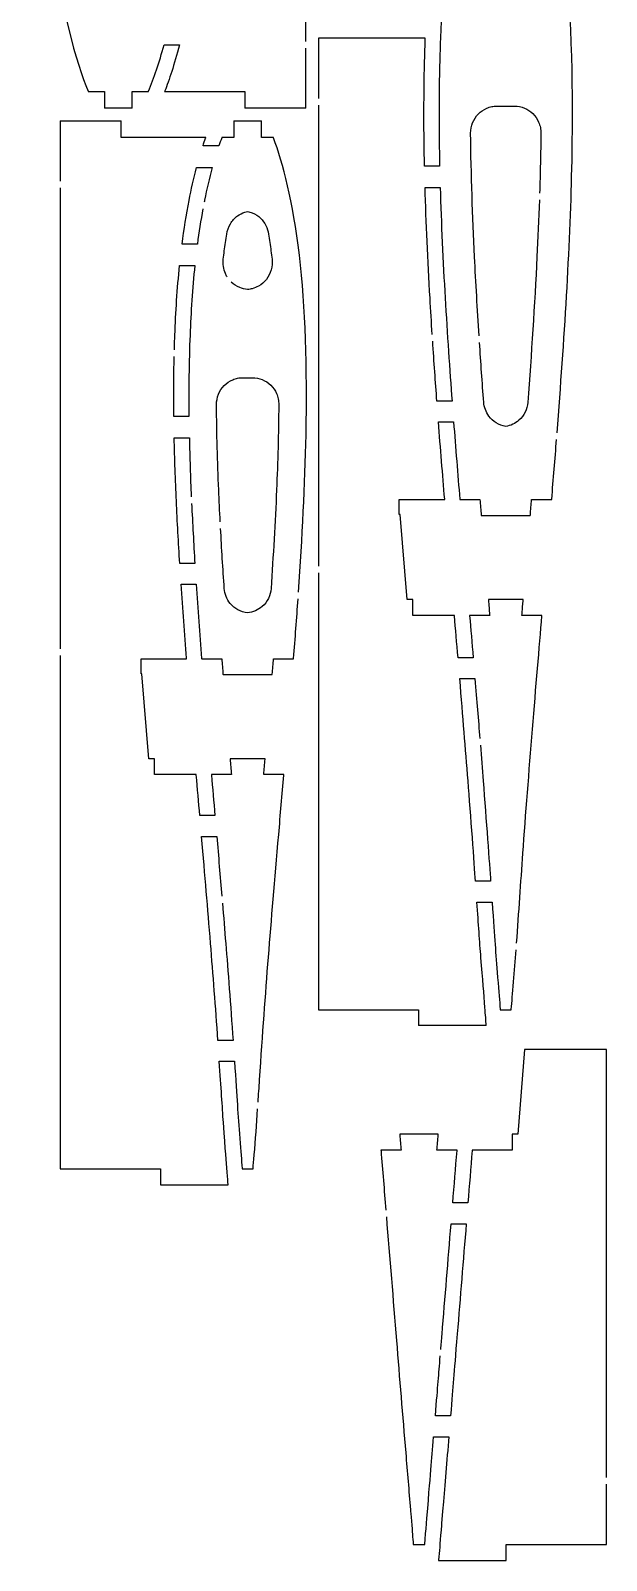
# Model space of a CAD drawing. Header units: millimetres. Extents: x 8 to 94, y -1184 to -5.
# Drawn here: x 8.2 to 94.4, y -1183.9 to -955 of the extents above; entities that cross this region are included whole.
import ezdxf

# ---------------------------------------------------------------- set-up
doc = ezdxf.new("R2010")
doc.units = ezdxf.units.MM
doc.layers.get('0').update_dxf_attribs({"linetype": 'CONTINUOUS'})

msp = doc.modelspace()

# ---------------------------------------------------------------- linework, layer by layer
for p, q in [((49.36, -956.63), (49.36, -902.56)), ((67.25, -956.14), (51.24, -956.14)), ((51.24, -956.14), (51.24, -965.14)), ((28.14, -957.13), (30.46, -957.13)), ((49.36, -966.63), (49.36, -957.63)), ((16.79, -964.12), (19.24, -964.12)), ((19.24, -964.12), (19.24, -966.63)), ((23.36, -966.63), (23.36, -964.12)), ((23.36, -964.12), (25.8, -964.12)), ((28.22, -964.12), (40.24, -964.12)), ((40.24, -964.12), (40.24, -966.63)), ((23.36, -966.63), (19.24, -966.63)), ((49.36, -966.63), (40.24, -966.63)), ((51.24, -966.14), (51.24, -1035.14)), ((77.97, -966.3), (80.62, -966.3)), ((12.59, -968.51), (21.71, -968.51)), ((12.59, -968.51), (12.59, -977.51)), ((21.71, -971.02), (21.71, -968.51)), ((38.59, -968.51), (42.71, -968.51)), ((38.59, -968.51), (38.59, -971.02)), ((42.71, -971.02), (42.71, -968.51)), ((34.39, -971.02), (21.71, -971.02)), ((36.35, -972.24), (33.97, -972.24)), ((38.59, -971.02), (36.79, -971.02)), ((44.51, -971.02), (42.71, -971.02)), ((33.01, -975.51), (35.35, -975.51)), ((69.4, -975.31), (67.13, -975.31)), ((12.59, -978.51), (12.59, -1047.51)), ((67.21, -978.47), (69.48, -978.47)), ((33.12, -986.94), (30.83, -986.94)), ((30.46, -990.14), (32.74, -990.14)), ((39.93, -1006.94), (41.37, -1006.94)), ((71.26, -1010.45), (68.99, -1010.45)), ((31.87, -1012.76), (29.61, -1012.76)), ((69.22, -1013.57), (71.49, -1013.57)), ((29.66, -1015.92), (31.92, -1015.92)), ((63.36, -1025.17), (70.15, -1025.17)), ((63.36, -1027.43), (63.36, -1025.17)), ((72.42, -1025.17), (75.43, -1025.17)), ((83.17, -1025.17), (86.18, -1025.17)), ((63.48, -1027.43), (63.36, -1027.43)), ((64.53, -1040.13), (63.48, -1027.43)), ((75.63, -1027.55), (82.97, -1027.55)), ((32.75, -1034.74), (30.49, -1034.74)), ((51.24, -1036.14), (51.24, -1101.52)), ((30.69, -1037.86), (32.95, -1037.86)), ((65.36, -1040.13), (64.53, -1040.13)), ((65.36, -1042.51), (65.36, -1040.13)), ((81.91, -1040.13), (76.69, -1040.13)), ((71.61, -1042.51), (65.36, -1042.51)), ((76.89, -1042.51), (73.88, -1042.51)), ((84.72, -1042.51), (81.71, -1042.51)), ((12.59, -1048.51), (12.59, -1125.35)), ((24.71, -1051.26), (24.71, -1049)), ((24.71, -1049), (31.51, -1049)), ((33.77, -1049), (36.78, -1049)), ((44.52, -1049), (47.53, -1049)), ((74.41, -1048.85), (72.15, -1048.85)), ((24.83, -1051.26), (24.71, -1051.26)), ((25.88, -1063.96), (24.83, -1051.26)), ((36.97, -1051.38), (44.33, -1051.38)), ((72.41, -1051.97), (74.67, -1051.97)), ((26.71, -1063.96), (25.88, -1063.96)), ((26.71, -1066.34), (26.71, -1063.96)), ((43.27, -1063.96), (38.03, -1063.96)), ((32.95, -1066.34), (26.71, -1066.34)), ((38.23, -1066.34), (35.22, -1066.34)), ((46.08, -1066.34), (43.07, -1066.34)), ((35.75, -1072.46), (33.49, -1072.46)), ((33.76, -1075.58), (36.02, -1075.58)), ((77.03, -1082.28), (74.77, -1082.28)), ((74.99, -1085.4), (77.25, -1085.4)), ((51.24, -1101.52), (66.24, -1101.52)), ((66.24, -1101.52), (66.24, -1103.9)), ((78.47, -1101.52), (80.12, -1101.52)), ((76.36, -1103.9), (66.24, -1103.9)), ((38.46, -1106.11), (36.2, -1106.11)), ((82.12, -1107.45), (81.08, -1120.15)), ((94.37, -1107.45), (82.12, -1107.45)), ((94.37, -1171.54), (94.37, -1107.45)), ((36.41, -1109.23), (38.68, -1109.23)), ((69.19, -1120.15), (63.43, -1120.15)), ((81.08, -1120.15), (80.25, -1120.15)), ((80.25, -1120.15), (80.25, -1122.53)), ((63.62, -1122.53), (60.61, -1122.53)), ((72.01, -1122.53), (69, -1122.53)), ((80.25, -1122.53), (74.27, -1122.53)), ((12.59, -1125.35), (27.59, -1125.35)), ((27.59, -1125.35), (27.59, -1127.73)), ((39.84, -1125.35), (41.47, -1125.35)), ((27.59, -1127.73), (37.71, -1127.73)), ((73.63, -1130.43), (71.36, -1130.43)), ((71.11, -1133.55), (73.38, -1133.55)), ((71.03, -1162.3), (68.76, -1162.3)), ((68.5, -1165.42), (70.77, -1165.42)), ((94.37, -1181.54), (94.37, -1172.54)), ((65.45, -1181.54), (67.17, -1181.54)), ((79.37, -1183.92), (79.37, -1181.54)), ((79.37, -1181.54), (94.37, -1181.54)), ((69.24, -1183.92), (79.37, -1183.92))]:
    msp.add_line(p, q)
for points, knots in [([(8.15, -910.11), (8.61, -919.39), (9.41, -928.78), (10.66, -937.73), (12.64, -951.99), (15.04, -959.82), (16.78, -964.08), (16.78, -964.09), (16.79, -964.11), (16.79, -964.12)], [3.68407, 3.68407, 3.68407, 3.68407, 4.34689, 4.34689, 4.34689, 5.403521, 5.403521, 5.403521, 5.406611, 5.406611, 5.406611, 5.406611]), ([(86.98, -1015.2), (88.07, -1001.18), (88.93, -987.76), (89.19, -975.65), (89.34, -969.12), (89.44, -957.76), (88.48, -946.29)], [10.31506, 10.31506, 10.31506, 10.31506, 18.585002, 18.585002, 18.585002, 23.046587, 23.046587, 23.046587, 23.046587]), ([(67.13, -975.31), (67.02, -970.16), (67.02, -965.35), (67.12, -960.74), (67.15, -959.2), (67.19, -957.69), (67.25, -956.21), (67.25, -956.19), (67.25, -956.16), (67.25, -956.14)], [0.08727, 0.08727, 0.08727, 0.08727, 1.644435, 1.644435, 1.644435, 2.165663, 2.165663, 2.165663, 2.172955, 2.172955, 2.172955, 2.172955]), ([(69.52, -956.2), (69.46, -957.75), (69.41, -959.29), (69.38, -960.79), (69.29, -965.22), (69.28, -969.95), (69.4, -975.31)], [1.020678, 1.020678, 1.020678, 1.020678, 1.482607, 1.482607, 1.482607, 2.838741, 2.838741, 2.838741, 2.838741]), ([(25.8, -964.12), (25.81, -964.11), (25.81, -964.09), (25.82, -964.08), (26.63, -962.09), (27.4, -959.8), (28.14, -957.13)], [0.3078658, 0.3078658, 0.3078658, 0.3078658, 0.3114109, 0.3114109, 0.3114109, 0.8772315, 0.8772315, 0.8772315, 0.8772315]), ([(30.46, -957.13), (29.64, -960.14), (28.88, -962.42), (28.26, -964.04), (28.25, -964.06), (28.24, -964.09), (28.22, -964.12)], [0.012362, 0.012362, 0.012362, 0.012362, 0.9569413, 0.9569413, 0.9569413, 0.9727603, 0.9727603, 0.9727603, 0.9727603]), ([(74.04, -970.36), (74.03, -969.82), (74.13, -969.29), (74.33, -968.8), (74.53, -968.31), (74.82, -967.86), (75.18, -967.49), (75.54, -967.12), (75.97, -966.82), (76.45, -966.62), (76.69, -966.51), (76.94, -966.43), (77.19, -966.38), (77.45, -966.33), (77.71, -966.3), (77.97, -966.3)], [0, 0, 0, 0, 0.1623822, 0.1623822, 0.1623822, 0.3228793, 0.3228793, 0.3228793, 0.4799978, 0.4799978, 0.4799978, 0.5599358, 0.5599358, 0.5599358, 0.6397737, 0.6397737, 0.6397737, 0.6397737]), ([(80.62, -966.3), (81.13, -966.3), (81.62, -966.4), (82.09, -966.59), (82.56, -966.78), (82.99, -967.07), (83.35, -967.42), (83.72, -967.79), (84.02, -968.22), (84.22, -968.69), (84.33, -968.96), (84.42, -969.23), (84.48, -969.51), (84.53, -969.79), (84.56, -970.07), (84.56, -970.36)], [0, 0, 0, 0, 0.1533357, 0.1533357, 0.1533357, 0.3080533, 0.3080533, 0.3080533, 0.4658953, 0.4658953, 0.4658953, 0.5525105, 0.5525105, 0.5525105, 0.6392846, 0.6392846, 0.6392846, 0.6392846]), ([(75.31, -1000.66), (75.05, -996.7), (74.82, -992.74), (74.63, -988.85), (74.33, -982.82), (74.1, -976.52), (74.04, -970.36)], [1.343035, 1.343035, 1.343035, 1.343035, 2.501896, 2.501896, 2.501896, 4.298444, 4.298444, 4.298444, 4.298444]), ([(33.97, -972.24), (34.09, -971.86), (34.22, -971.48), (34.36, -971.1), (34.37, -971.07), (34.38, -971.04), (34.39, -971.02)], [0.0149117, 0.0149117, 0.0149117, 0.0149117, 0.1352385, 0.1352385, 0.1352385, 0.143615, 0.143615, 0.143615, 0.143615]), ([(36.79, -971.02), (36.79, -971.03), (36.78, -971.04), (36.78, -971.06), (36.63, -971.45), (36.49, -971.85), (36.35, -972.24)], [0.3187168, 0.3187168, 0.3187168, 0.3187168, 0.322808, 0.322808, 0.322808, 0.4477084, 0.4477084, 0.4477084, 0.4477084]), ([(48.27, -1039.02), (48.83, -1030.84), (49.24, -1022.95), (49.39, -1015.47), (49.59, -1005.34), (49.31, -996.45), (48.39, -988.63), (47.44, -980.49), (45.94, -974.84), (44.52, -971.06), (44.52, -971.04), (44.51, -971.03), (44.51, -971.02)], [6.114228, 6.114228, 6.114228, 6.114228, 7.738289, 7.738289, 7.738289, 9.939448, 9.939448, 9.939448, 12.231198, 12.231198, 12.231198, 12.239072, 12.239072, 12.239072, 12.239072]), ([(30.83, -986.94), (31.11, -984.76), (31.46, -982.58), (31.88, -980.42), (32.21, -978.77), (32.58, -977.13), (33.01, -975.51)], [0.064971, 0.064971, 0.064971, 0.064971, 0.724787, 0.724787, 0.724787, 1.227269, 1.227269, 1.227269, 1.227269]), ([(35.35, -975.51), (34.91, -977.1), (34.53, -978.73), (34.2, -980.36), (34.18, -980.47), (34.16, -980.57), (34.14, -980.67)], [0.1725811, 0.1725811, 0.1725811, 0.1725811, 0.6616312, 0.6616312, 0.6616312, 0.6926151, 0.6926151, 0.6926151, 0.6926151]), ([(68.29, -1000.47), (68.17, -998.66), (68.06, -996.84), (67.96, -995.03), (67.63, -989.4), (67.36, -983.64), (67.21, -978.47)], [1.13492, 1.13492, 1.13492, 1.13492, 1.617432, 1.617432, 1.617432, 3.118635, 3.118635, 3.118635, 3.118635]), ([(69.48, -978.47), (69.63, -983.81), (69.91, -989.64), (70.22, -994.99), (70.53, -1000.35), (70.92, -1005.86), (71.26, -1010.45)], [0.086967, 0.086967, 0.086967, 0.086967, 1.674482, 1.674482, 1.674482, 3.262042, 3.262042, 3.262042, 3.262042]), ([(37.51, -985.46), (37.59, -984.91), (37.78, -984.38), (38.07, -983.9), (38.35, -983.44), (38.71, -983.04), (39.14, -982.72), (39.47, -982.49), (39.83, -982.3), (40.22, -982.17), (40.36, -982.13), (40.5, -982.09), (40.65, -982.06)], [0, 0, 0, 0, 0.1698679, 0.1698679, 0.1698679, 0.3333294, 0.3333294, 0.3333294, 0.4564707, 0.4564707, 0.4564707, 0.5023824, 0.5023824, 0.5023824, 0.5023824]), ([(40.65, -982.06), (40.88, -982.11), (41.11, -982.18), (41.34, -982.27), (41.8, -982.46), (42.23, -982.74), (42.59, -983.09), (42.91, -983.4), (43.18, -983.77), (43.38, -984.17), (43.59, -984.57), (43.73, -985.01), (43.79, -985.46)], [0.0762714, 0.0762714, 0.0762714, 0.0762714, 0.149589, 0.149589, 0.149589, 0.302601, 0.302601, 0.302601, 0.4393813, 0.4393813, 0.4393813, 0.5777338, 0.5777338, 0.5777338, 0.5777338]), ([(84.33, -980.35), (84.23, -983.22), (84.11, -986.06), (83.97, -988.85), (83.62, -996.02), (83.12, -1003.44), (82.6, -1010.63)], [1.390129, 1.390129, 1.390129, 1.390129, 2.234154, 2.234154, 2.234154, 4.405959, 4.405959, 4.405959, 4.405959]), ([(37, -989.21), (37.05, -988.79), (37.1, -988.38), (37.16, -987.96), (37.26, -987.13), (37.38, -986.29), (37.51, -985.46)], [0.479296, 0.479296, 0.479296, 0.479296, 0.6110205, 0.6110205, 0.6110205, 0.87344, 0.87344, 0.87344, 0.87344]), ([(43.79, -985.46), (43.92, -986.29), (44.04, -987.13), (44.14, -987.96), (44.2, -988.38), (44.25, -988.79), (44.3, -989.21)], [0.3560688, 0.3560688, 0.3560688, 0.3560688, 0.6074864, 0.6074864, 0.6074864, 0.7336883, 0.7336883, 0.7336883, 0.7336883]), ([(29.68, -1002.77), (29.7, -1002.04), (29.72, -1001.32), (29.75, -1000.6), (29.88, -997.14), (30.11, -993.61), (30.46, -990.14)], [1.075876, 1.075876, 1.075876, 1.075876, 1.291629, 1.291629, 1.291629, 2.33083, 2.33083, 2.33083, 2.33083]), ([(32.74, -990.14), (32.38, -993.61), (32.15, -997.12), (32.02, -1000.57), (31.86, -1004.62), (31.82, -1008.73), (31.87, -1012.76)], [0.174641, 0.174641, 0.174641, 0.174641, 1.217499, 1.217499, 1.217499, 2.444608, 2.444608, 2.444608, 2.444608]), ([(37.58, -991.85), (37.48, -991.69), (37.39, -991.52), (37.32, -991.35), (37.17, -991.01), (37.07, -990.66), (37.02, -990.3), (36.97, -989.94), (36.96, -989.57), (37, -989.21)], [0.4094204, 0.4094204, 0.4094204, 0.4094204, 0.466934, 0.466934, 0.466934, 0.5778805, 0.5778805, 0.5778805, 0.68894, 0.68894, 0.68894, 0.68894]), ([(44.3, -989.21), (44.36, -989.74), (44.32, -990.29), (44.17, -990.81), (44.03, -991.32), (43.78, -991.81), (43.45, -992.23), (43.13, -992.64), (42.73, -992.99), (42.27, -993.25), (41.98, -993.41), (41.68, -993.54), (41.35, -993.62), (41.12, -993.68), (40.89, -993.72), (40.65, -993.74)], [0, 0, 0, 0, 0.1642599, 0.1642599, 0.1642599, 0.3277501, 0.3277501, 0.3277501, 0.4874598, 0.4874598, 0.4874598, 0.5887022, 0.5887022, 0.5887022, 0.6615103, 0.6615103, 0.6615103, 0.6615103]), ([(40.65, -993.74), (40.24, -993.71), (39.84, -993.61), (39.47, -993.46), (38.99, -993.27), (38.57, -992.98), (38.2, -992.63), (38.2, -992.63), (38.2, -992.63), (38.2, -992.63)], [0.0280712, 0.0280712, 0.0280712, 0.0280712, 0.1525776, 0.1525776, 0.1525776, 0.3076016, 0.3076016, 0.3076016, 0.3076761, 0.3076761, 0.3076761, 0.3076761]), ([(35.99, -1010.98), (35.99, -1010.44), (36.09, -1009.91), (36.29, -1009.42), (36.49, -1008.93), (36.78, -1008.48), (37.15, -1008.11), (37.51, -1007.74), (37.94, -1007.45), (38.41, -1007.25), (38.65, -1007.14), (38.9, -1007.07), (39.15, -1007.02), (39.41, -1006.96), (39.67, -1006.94), (39.93, -1006.94)], [0, 0, 0, 0, 0.1623778, 0.1623778, 0.1623778, 0.3228513, 0.3228513, 0.3228513, 0.479942, 0.479942, 0.479942, 0.559101, 0.559101, 0.559101, 0.6381624, 0.6381624, 0.6381624, 0.6381624]), ([(41.37, -1006.94), (41.88, -1006.94), (42.38, -1007.04), (42.84, -1007.23), (43.31, -1007.42), (43.74, -1007.7), (44.1, -1008.06), (44.47, -1008.42), (44.77, -1008.85), (44.97, -1009.33), (45.09, -1009.59), (45.17, -1009.86), (45.23, -1010.13), (45.28, -1010.41), (45.31, -1010.69), (45.31, -1010.98)], [0, 0, 0, 0, 0.1533359, 0.1533359, 0.1533359, 0.3080575, 0.3080575, 0.3080575, 0.4659047, 0.4659047, 0.4659047, 0.5517112, 0.5517112, 0.5517112, 0.637674, 0.637674, 0.637674, 0.637674]), ([(36.55, -1028.51), (36.46, -1026.91), (36.39, -1025.31), (36.32, -1023.73), (36.14, -1019.53), (36.02, -1015.23), (35.99, -1010.98)], [1.354803, 1.354803, 1.354803, 1.354803, 1.828014, 1.828014, 1.828014, 3.082881, 3.082881, 3.082881, 3.082881]), ([(45.31, -1010.98), (45.28, -1015.23), (45.16, -1019.53), (44.98, -1023.73), (44.77, -1028.61), (44.48, -1033.59), (44.15, -1038.49)], [0.407578, 0.407578, 0.407578, 0.407578, 1.671973, 1.671973, 1.671973, 3.141279, 3.141279, 3.141279, 3.141279]), ([(79.3, -1014.24), (78.8, -1014.15), (78.31, -1013.98), (77.88, -1013.71), (77.44, -1013.44), (77.06, -1013.09), (76.76, -1012.68), (76.54, -1012.38), (76.36, -1012.06), (76.24, -1011.71), (76.11, -1011.36), (76.03, -1011), (76, -1010.63)], [0.0009768, 0.0009768, 0.0009768, 0.0009768, 0.1561003, 0.1561003, 0.1561003, 0.3123289, 0.3123289, 0.3123289, 0.4246593, 0.4246593, 0.4246593, 0.5370092, 0.5370092, 0.5370092, 0.5370092]), ([(82.6, -1010.63), (82.56, -1011.15), (82.42, -1011.65), (82.19, -1012.11), (81.96, -1012.57), (81.64, -1012.98), (81.26, -1013.32), (80.98, -1013.56), (80.67, -1013.76), (80.34, -1013.92), (80.01, -1014.07), (79.66, -1014.18), (79.3, -1014.24)], [0, 0, 0, 0, 0.1566047, 0.1566047, 0.1566047, 0.3130708, 0.3130708, 0.3130708, 0.4250632, 0.4250632, 0.4250632, 0.5360544, 0.5360544, 0.5360544, 0.5360544]), ([(70.15, -1025.17), (70.15, -1025.14), (70.15, -1025.12), (70.15, -1025.1), (69.85, -1021.52), (69.52, -1017.42), (69.22, -1013.57)], [2.7408097, 2.7408097, 2.7408097, 2.7408097, 2.7461288, 2.7461288, 2.7461288, 3.6270354, 3.6270354, 3.6270354, 3.6270354]), ([(71.49, -1013.57), (71.78, -1017.38), (72.12, -1021.49), (72.41, -1025.11), (72.42, -1025.13), (72.42, -1025.15), (72.42, -1025.17)], [0.224903, 0.224903, 0.224903, 0.224903, 1.325235, 1.325235, 1.325235, 1.330813, 1.330813, 1.330813, 1.330813]), ([(30.49, -1034.74), (30.29, -1031.64), (30.12, -1028.49), (29.98, -1025.37), (29.83, -1022.23), (29.72, -1019.07), (29.66, -1015.92)], [0.209977, 0.209977, 0.209977, 0.209977, 1.133628, 1.133628, 1.133628, 2.061913, 2.061913, 2.061913, 2.061913]), ([(86.18, -1025.17), (86.18, -1025.15), (86.18, -1025.13), (86.18, -1025.11), (86.43, -1022.12), (86.67, -1019.14), (86.9, -1016.2)], [8.3726, 8.3726, 8.3726, 8.3726, 8.383247, 8.383247, 8.383247, 10.119217, 10.119217, 10.119217, 10.119217]), ([(75.43, -1025.17), (75.5, -1025.98), (75.56, -1026.8), (75.62, -1027.49), (75.62, -1027.51), (75.62, -1027.53), (75.63, -1027.55)], [1.21031233, 1.21031233, 1.21031233, 1.21031233, 1.30408894, 1.30408894, 1.30408894, 1.306581, 1.306581, 1.306581, 1.306581]), ([(82.97, -1027.55), (82.97, -1027.53), (82.97, -1027.51), (82.98, -1027.49), (83.04, -1026.71), (83.1, -1025.94), (83.17, -1025.17)], [4.5786205, 4.5786205, 4.5786205, 4.5786205, 4.5845912, 4.5845912, 4.5845912, 4.8379626, 4.8379626, 4.8379626, 4.8379626]), ([(31.51, -1049), (31.5, -1048.97), (31.5, -1048.95), (31.5, -1048.93), (31.21, -1045.23), (30.94, -1041.54), (30.69, -1037.86)], [2.444416, 2.444416, 2.444416, 2.444416, 2.450958, 2.450958, 2.450958, 3.572624, 3.572624, 3.572624, 3.572624]), ([(32.95, -1037.86), (33.2, -1041.55), (33.47, -1045.27), (33.76, -1048.94), (33.76, -1048.96), (33.77, -1048.98), (33.77, -1049)], [0.200569, 0.200569, 0.200569, 0.200569, 1.302585, 1.302585, 1.302585, 1.308121, 1.308121, 1.308121, 1.308121]), ([(40.65, -1042.14), (40.14, -1042.08), (39.65, -1041.93), (39.2, -1041.69), (38.75, -1041.44), (38.35, -1041.11), (38.03, -1040.71), (37.77, -1040.4), (37.57, -1040.05), (37.42, -1039.67), (37.27, -1039.29), (37.18, -1038.89), (37.15, -1038.49)], [0.0006622, 0.0006622, 0.0006622, 0.0006622, 0.1560924, 0.1560924, 0.1560924, 0.3122992, 0.3122992, 0.3122992, 0.435963, 0.435963, 0.435963, 0.5596513, 0.5596513, 0.5596513, 0.5596513]), ([(44.15, -1038.49), (44.11, -1039), (43.98, -1039.5), (43.75, -1039.96), (43.53, -1040.42), (43.21, -1040.84), (42.83, -1041.18), (42.52, -1041.44), (42.18, -1041.66), (41.81, -1041.83), (41.44, -1041.99), (41.05, -1042.1), (40.65, -1042.14)], [0, 0, 0, 0, 0.1566083, 0.1566083, 0.1566083, 0.31308, 0.31308, 0.31308, 0.4363916, 0.4363916, 0.4363916, 0.5590129, 0.5590129, 0.5590129, 0.5590129]), ([(47.53, -1049), (47.53, -1048.98), (47.54, -1048.96), (47.54, -1048.94), (47.77, -1045.94), (48, -1042.96), (48.2, -1040.02)], [5.4628532, 5.4628532, 5.4628532, 5.4628532, 5.4664223, 5.4664223, 5.4664223, 6.0483066, 6.0483066, 6.0483066, 6.0483066]), ([(76.69, -1040.13), (76.69, -1040.15), (76.69, -1040.17), (76.69, -1040.19), (76.76, -1041.01), (76.82, -1041.67), (76.88, -1042.39), (76.88, -1042.43), (76.89, -1042.47), (76.89, -1042.51)], [1.3007472, 1.3007472, 1.3007472, 1.3007472, 1.3127786, 1.3127786, 1.3127786, 1.7669989, 1.7669989, 1.7669989, 1.792173, 1.792173, 1.792173, 1.792173]), ([(81.71, -1042.51), (81.77, -1041.71), (81.84, -1040.98), (81.88, -1040.45), (81.89, -1040.36), (81.9, -1040.28), (81.9, -1040.19), (81.91, -1040.17), (81.91, -1040.15), (81.91, -1040.13)], [3.9153511, 3.9153511, 3.9153511, 3.9153511, 4.17793, 4.17793, 4.17793, 4.2235695, 4.2235695, 4.2235695, 4.2354356, 4.2354356, 4.2354356, 4.2354356]), ([(72.15, -1048.85), (71.96, -1046.63), (71.78, -1044.56), (71.61, -1042.56), (71.61, -1042.55), (71.61, -1042.53), (71.61, -1042.51)], [0.1582335, 0.1582335, 0.1582335, 0.1582335, 0.849829, 0.849829, 0.849829, 0.856164, 0.856164, 0.856164, 0.856164]), ([(73.88, -1042.51), (73.88, -1042.53), (73.88, -1042.55), (73.89, -1042.57), (74.05, -1044.54), (74.23, -1046.63), (74.41, -1048.85)], [3.3070063, 3.3070063, 3.3070063, 3.3070063, 3.3133852, 3.3133852, 3.3133852, 3.8903735, 3.8903735, 3.8903735, 3.8903735]), ([(80.92, -1091.55), (81.26, -1086.91), (81.55, -1082.5), (81.86, -1078.11), (82.69, -1066.64), (83.92, -1051.94), (84.71, -1042.57), (84.71, -1042.55), (84.72, -1042.53), (84.72, -1042.51)], [1.222159, 1.222159, 1.222159, 1.222159, 2.38255, 2.38255, 2.38255, 5.417999, 5.417999, 5.417999, 5.425026, 5.425026, 5.425026, 5.425026]), ([(36.78, -1049), (36.84, -1049.78), (36.9, -1050.55), (36.96, -1051.32), (36.96, -1051.34), (36.97, -1051.36), (36.97, -1051.38)], [0.0468101, 0.0468101, 0.0468101, 0.0468101, 0.2826051, 0.2826051, 0.2826051, 0.2882348, 0.2882348, 0.2882348, 0.2882348]), ([(44.33, -1051.38), (44.34, -1051.36), (44.34, -1051.34), (44.34, -1051.32), (44.4, -1050.55), (44.46, -1049.78), (44.52, -1049)], [5.2814214, 5.2814214, 5.2814214, 5.2814214, 5.2878773, 5.2878773, 5.2878773, 5.5582729, 5.5582729, 5.5582729, 5.5582729]), ([(74.77, -1082.28), (74.59, -1079.79), (74.05, -1072.34), (73.65, -1067.28), (73.26, -1062.31), (72.9, -1057.84), (72.41, -1051.97)], [0.0394949, 0.0394949, 0.0394949, 0.0394949, 0.3156307, 0.3156307, 0.3156307, 0.5866444, 0.5866444, 0.5866444, 0.5866444]), ([(75.49, -1061.94), (75.63, -1063.7), (75.77, -1065.45), (75.92, -1067.28), (76.36, -1073.01), (76.85, -1079.83), (77.03, -1082.28)], [1.327439, 1.327439, 1.327439, 1.327439, 1.992835, 1.992835, 1.992835, 4.079169, 4.079169, 4.079169, 4.079169]), ([(38.03, -1063.96), (38.03, -1063.98), (38.03, -1064), (38.03, -1064.02), (38.1, -1064.77), (38.16, -1065.54), (38.23, -1066.34)], [0.028197, 0.028197, 0.028197, 0.028197, 0.0346698, 0.0346698, 0.0346698, 0.2575569, 0.2575569, 0.2575569, 0.2575569]), ([(43.07, -1066.34), (43.14, -1065.54), (43.2, -1064.77), (43.27, -1064.02), (43.27, -1064), (43.27, -1063.98), (43.27, -1063.96)], [5.196247, 5.196247, 5.196247, 5.196247, 5.5921821, 5.5921821, 5.5921821, 5.6036804, 5.6036804, 5.6036804, 5.6036804]), ([(33.49, -1072.46), (33.31, -1070.48), (33.14, -1068.44), (32.96, -1066.39), (32.96, -1066.38), (32.96, -1066.36), (32.95, -1066.34)], [0.1456917, 0.1456917, 0.1456917, 0.1456917, 0.7336231, 0.7336231, 0.7336231, 0.7388658, 0.7388658, 0.7388658, 0.7388658]), ([(35.22, -1066.34), (35.22, -1066.36), (35.23, -1066.38), (35.23, -1066.4), (35.4, -1068.37), (35.57, -1070.38), (35.75, -1072.46)], [3.0909191, 3.0909191, 3.0909191, 3.0909191, 3.0975801, 3.0975801, 3.0975801, 3.7016618, 3.7016618, 3.7016618, 3.7016618]), ([(42.21, -1115.37), (42.29, -1114.25), (42.36, -1113.12), (42.44, -1111.99), (43.36, -1098.07), (44.1, -1089.22), (45.3, -1075.32), (45.56, -1072.33), (45.82, -1069.36), (46.07, -1066.4), (46.07, -1066.38), (46.08, -1066.36), (46.08, -1066.34)], [1.001769, 1.001769, 1.001769, 1.001769, 1.211752, 1.211752, 1.211752, 3.801322, 3.801322, 3.801322, 4.357293, 4.357293, 4.357293, 4.361379, 4.361379, 4.361379, 4.361379]), ([(36.2, -1106.11), (35.85, -1101.08), (35.48, -1096.25), (35.1, -1091.61), (34.67, -1086.21), (34.27, -1081.6), (33.76, -1075.58)], [0.070475, 0.070475, 0.070475, 0.070475, 1.588508, 1.588508, 1.588508, 3.353276, 3.353276, 3.353276, 3.353276]), ([(36.87, -1085.55), (37.04, -1087.58), (37.21, -1089.61), (37.37, -1091.62), (37.7, -1095.67), (38.09, -1100.78), (38.46, -1106.11)], [1.036227, 1.036227, 1.036227, 1.036227, 1.651658, 1.651658, 1.651658, 2.890193, 2.890193, 2.890193, 2.890193]), ([(76.36, -1103.9), (76.36, -1103.88), (76.36, -1103.86), (76.36, -1103.83), (76.33, -1103.25), (76.26, -1102.27), (76.18, -1101.17), (76.03, -1099.19), (75.83, -1097.01), (75.58, -1093.74), (75.39, -1091.28), (75.22, -1088.73), (74.99, -1085.4)], [0.0264453, 0.0264453, 0.0264453, 0.0264453, 0.0291008, 0.0291008, 0.0291008, 0.1031338, 0.1031338, 0.1031338, 0.2354883, 0.2354883, 0.2354883, 0.3349906, 0.3349906, 0.3349906, 0.3349906]), ([(77.25, -1085.4), (77.67, -1091.33), (77.75, -1092.61), (78.08, -1096.71), (78.27, -1098.95), (78.37, -1100.17), (78.47, -1101.46), (78.47, -1101.48), (78.47, -1101.5), (78.47, -1101.52)], [0.071415, 0.071415, 0.071415, 0.071415, 1.965195, 1.965195, 1.965195, 3.001052, 3.001052, 3.001052, 3.015885, 3.015885, 3.015885, 3.015885]), ([(80.12, -1101.52), (80.13, -1101.5), (80.13, -1101.48), (80.13, -1101.46), (80.21, -1100.31), (80.32, -1099.11), (80.46, -1097.35), (80.6, -1095.72), (80.72, -1094.12), (80.84, -1092.55)], [0.3238735, 0.3238735, 0.3238735, 0.3238735, 0.3306237, 0.3306237, 0.3306237, 0.7497284, 0.7497284, 0.7497284, 1.1393897, 1.1393897, 1.1393897, 1.1393897]), ([(37.71, -1127.73), (37.71, -1127.71), (37.71, -1127.69), (37.71, -1127.67), (37.7, -1127.26), (37.67, -1126.73), (37.6, -1125.81), (37.47, -1124.02), (37.33, -1122.87), (37.02, -1118.4), (36.86, -1115.98), (36.69, -1113.21), (36.41, -1109.23)], [0.0419432, 0.0419432, 0.0419432, 0.0419432, 0.0471438, 0.0471438, 0.0471438, 0.150212, 0.150212, 0.150212, 0.3488499, 0.3488499, 0.3488499, 0.4565607, 0.4565607, 0.4565607, 0.4565607]), ([(38.68, -1109.23), (39.07, -1115.02), (39.18, -1117.03), (39.47, -1120.79), (39.62, -1122.82), (39.73, -1123.95), (39.83, -1125.29), (39.83, -1125.31), (39.83, -1125.33), (39.84, -1125.35)], [0.018945, 0.018945, 0.018945, 0.018945, 1.785278, 1.785278, 1.785278, 2.736812, 2.736812, 2.736812, 2.749899, 2.749899, 2.749899, 2.749899]), ([(41.47, -1125.35), (41.47, -1125.33), (41.47, -1125.31), (41.47, -1125.29), (41.51, -1124.77), (41.56, -1124.12), (41.64, -1123.25), (41.83, -1120.96), (41.99, -1118.67), (42.15, -1116.37)], [0.3450381, 0.3450381, 0.3450381, 0.3450381, 0.3507545, 0.3507545, 0.3507545, 0.5130777, 0.5130777, 0.5130777, 0.9399046, 0.9399046, 0.9399046, 0.9399046]), ([(63.43, -1120.15), (63.43, -1120.17), (63.43, -1120.2), (63.43, -1120.22), (63.5, -1121.04), (63.56, -1121.81), (63.62, -1122.53)], [1.0616273, 1.0616273, 1.0616273, 1.0616273, 1.0670033, 1.0670033, 1.0670033, 1.2702915, 1.2702915, 1.2702915, 1.2702915]), ([(69, -1122.53), (69.05, -1121.81), (69.12, -1121.04), (69.18, -1120.22), (69.19, -1120.2), (69.19, -1120.17), (69.19, -1120.15)], [0.0203277, 0.0203277, 0.0203277, 0.0203277, 0.2334925, 0.2334925, 0.2334925, 0.2391297, 0.2391297, 0.2391297, 0.2391297]), ([(60.61, -1122.53), (60.61, -1122.56), (60.61, -1122.58), (60.62, -1122.6), (60.86, -1125.57), (61.1, -1128.54), (61.34, -1131.5)], [1.5572072, 1.5572072, 1.5572072, 1.5572072, 1.5637164, 1.5637164, 1.5637164, 2.4572076, 2.4572076, 2.4572076, 2.4572076]), ([(71.36, -1130.43), (71.58, -1127.82), (71.79, -1125.21), (72, -1122.6), (72, -1122.58), (72, -1122.56), (72.01, -1122.53)], [0.1096252, 0.1096252, 0.1096252, 0.1096252, 0.8954161, 0.8954161, 0.8954161, 0.9019252, 0.9019252, 0.9019252, 0.9019252]), ([(74.27, -1122.53), (74.27, -1122.55), (74.27, -1122.57), (74.27, -1122.59), (74.06, -1125.2), (73.84, -1127.82), (73.63, -1130.43)], [1.557831, 1.557831, 1.557831, 1.557831, 1.5633611, 1.5633611, 1.5633611, 2.3501345, 2.3501345, 2.3501345, 2.3501345]), ([(61.42, -1132.5), (61.93, -1138.67), (62.43, -1144.84), (62.93, -1151.02), (63.39, -1156.63), (63.85, -1162.24), (64.32, -1167.85), (64.56, -1170.68), (64.79, -1173.51), (65.02, -1176.34), (65.04, -1176.58), (65.28, -1179.47), (65.32, -1179.96), (65.37, -1180.54), (65.41, -1181.04), (65.44, -1181.49), (65.44, -1181.51), (65.45, -1181.52), (65.45, -1181.54)], [2.557208, 2.557208, 2.557208, 2.557208, 4.414756, 4.414756, 4.414756, 6.103882, 6.103882, 6.103882, 6.956086, 6.956086, 6.956086, 7.028724, 7.028724, 7.028724, 7.113456, 7.113456, 7.113456, 7.116945, 7.116945, 7.116945, 7.116945]), ([(69.57, -1152.34), (69.63, -1151.68), (69.69, -1150.95), (69.76, -1150.09), (70.21, -1144.58), (70.66, -1139.06), (71.11, -1133.55)], [1.710966, 1.710966, 1.710966, 1.710966, 2.001869, 2.001869, 2.001869, 3.871007, 3.871007, 3.871007, 3.871007]), ([(73.38, -1133.55), (72.93, -1139.05), (72.48, -1144.54), (72.03, -1150.04), (71.48, -1156.77), (71.45, -1157.16), (71.03, -1162.3)], [0.049533, 0.049533, 0.049533, 0.049533, 1.703749, 1.703749, 1.703749, 3.731319, 3.731319, 3.731319, 3.731319]), ([(67.17, -1181.54), (67.17, -1181.52), (67.17, -1181.51), (67.17, -1181.49), (67.22, -1180.89), (67.28, -1180.18), (67.36, -1179.19), (68.1, -1170.14), (68.17, -1169.35), (68.5, -1165.42)], [0.342321, 0.342321, 0.342321, 0.342321, 0.348539, 0.348539, 0.348539, 0.551056, 0.551056, 0.551056, 2.41449, 2.41449, 2.41449, 2.41449]), ([(70.77, -1165.42), (70.47, -1169.03), (70.16, -1172.73), (69.92, -1175.64), (69.84, -1176.58), (69.63, -1179.15), (69.61, -1179.4), (69.43, -1181.57), (69.36, -1182.53), (69.25, -1183.86), (69.25, -1183.88), (69.25, -1183.9), (69.24, -1183.92)], [0.022505, 0.022505, 0.022505, 0.022505, 1.108237, 1.108237, 1.108237, 1.458374, 1.458374, 1.458374, 4.48275, 4.48275, 4.48275, 4.532154, 4.532154, 4.532154, 4.532154])]:
    msp.add_open_spline(points, degree=3, knots=knots)
for points in [[(69.63, -953.76), (69.59, -954.58), (69.55, -955.39), (69.52, -956.2)], [(84.56, -970.36), (84.53, -973.34), (84.46, -976.35), (84.36, -979.35)], [(33.95, -981.65), (33.63, -983.41), (33.35, -985.18), (33.12, -986.94)], [(68.99, -1010.45), (68.78, -1007.59), (68.56, -1004.56), (68.36, -1001.47)], [(76, -1010.63), (75.78, -1007.67), (75.57, -1004.66), (75.37, -1001.66)], [(29.61, -1012.76), (29.57, -1009.78), (29.58, -1006.76), (29.65, -1003.77)], [(31.92, -1015.92), (31.98, -1018.87), (32.08, -1021.82), (32.21, -1024.78)], [(32.26, -1025.78), (32.4, -1028.75), (32.57, -1031.77), (32.75, -1034.74)], [(37.15, -1038.49), (36.95, -1035.51), (36.76, -1032.5), (36.6, -1029.5)], [(74.67, -1051.97), (74.95, -1055.29), (75.19, -1058.16), (75.41, -1060.94)], [(36.02, -1075.58), (36.28, -1078.57), (36.54, -1081.57), (36.79, -1084.55)], [(68.76, -1162.3), (69.15, -1157.54), (69.25, -1156.29), (69.49, -1153.33)]]:
    msp.add_open_spline(points, degree=3)

doc.saveas('drawing.dxf')
